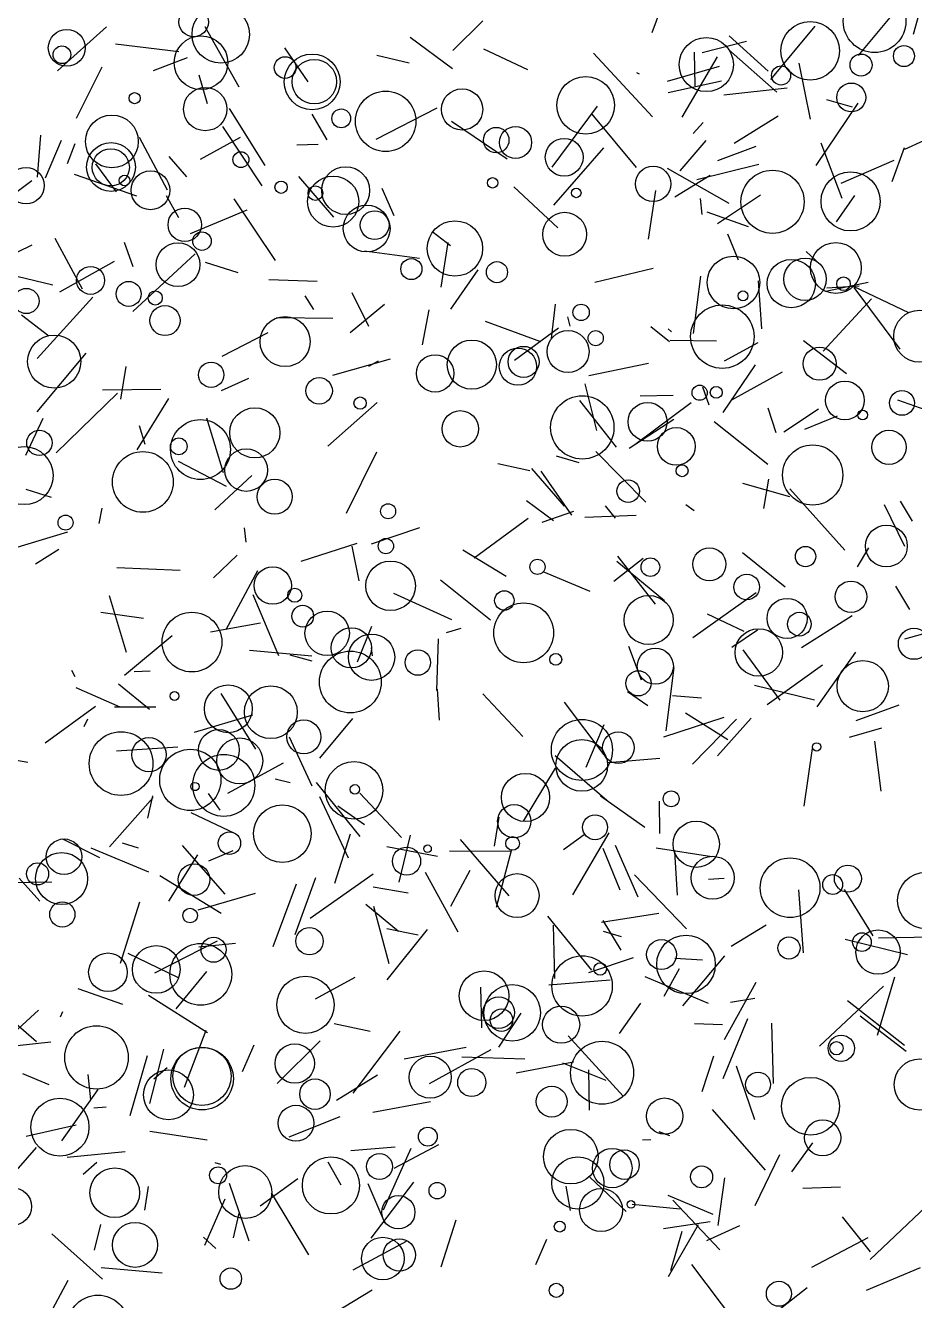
# Model space of a CAD drawing. Header units: millimetres. Extents: x -15 to 2017, y -16 to 2019.
# Drawn here: x 1034 to 1312.2, y 676.3 to 1075.5 of the extents above; entities that cross this region are included whole.
import ezdxf

# ---------------------------------------------------------------- set-up
doc = ezdxf.new("R2010")
doc.units = ezdxf.units.MM

msp = doc.modelspace()

# ---------------------------------------------------------------- linework, layer by layer
at = {"color": 59}
msp.add_line((1230.08, 1073.31), (1235.09, 1086.86), dxfattribs=at)
at = {"color": 17}
for p, q in [((1294.67, 1066.14), (1309.95, 1084.43)), ((1289.22, 1026.13), (1305.86, 1033.4)), ((1143.86, 941.93), (1134.33, 922.72)), ((1147.76, 781.77), (1143.01, 799.72)), ((1031.33, 756.18), (1041.88, 757.31))]:
    msp.add_line(p, q, dxfattribs=at)
at = {"color": 93}
for p, q in [((1315.32, 1085.19), (1311.85, 1072.69)), ((1232.52, 846.04), (1216.31, 844.63))]:
    msp.add_line(p, q, dxfattribs=at)
at = {"color": 245}
for p, q in [((1043.97, 1061.37), (1059.3, 1075.06)), ((1187.06, 970.79), (1200.82, 980.89)), ((1146.03, 704.71), (1154.71, 724.01))]:
    msp.add_line(p, q, dxfattribs=at)
at = {"color": 191}
for p, q in [((1100.83, 1056.19), (1090.17, 1075.1)), ((1273.25, 927.98), (1258.45, 932.15)), ((1311.6, 920.33), (1307.81, 926.63))]:
    msp.add_line(p, q, dxfattribs=at)
at = {"color": 237}
msp.add_line((1167.75, 1067.67), (1177.08, 1076.97), dxfattribs=at)
at = {"color": 21}
for p, q in [((1281.07, 1075.31), (1267.18, 1058.65)), ((1307.72, 974.22), (1293.39, 993.54)), ((1179.49, 889.31), (1163.89, 901.88))]:
    msp.add_line(p, q, dxfattribs=at)
at = {"color": 18}
msp.add_line((1154.35, 1071.83), (1167.62, 1062.04), dxfattribs=at)
at = {"color": 103}
msp.add_line((1259.67, 1070.55), (1245.73, 1066.92), dxfattribs=at)
at = {"color": 90}
for p, q in [((1266.45, 1061.21), (1254.21, 1072.26)), ((1245.81, 741.78), (1249.42, 752.91))]:
    msp.add_line(p, q, dxfattribs=at)
at = {"color": 1}
msp.add_line((1062.11, 1069.82), (1081.92, 1067.35), dxfattribs=at)
at = {"color": 160}
for p, q in [((1115.05, 1068.52), (1122.33, 1057.93)), ((1289.04, 711.8), (1277.26, 711.37))]:
    msp.add_line(p, q, dxfattribs=at)
at = {"color": 92}
for p, q in [((1154.01, 1063.78), (1143.88, 1066.17)), ((1060.23, 818.4), (1073.9, 833.78))]:
    msp.add_line(p, q, dxfattribs=at)
at = {"color": 220}
msp.add_line((1191.15, 1061.61), (1177.47, 1068.09), dxfattribs=at)
at = {"color": 123}
msp.add_line((1230.26, 1046.91), (1211.74, 1066.86), dxfattribs=at)
at = {"color": 146}
for p, q in [((1243.54, 1056.62), (1243.38, 1067.21)), ((1078, 1022.28), (1081.84, 1015.36)), ((1205.01, 922.19), (1195.41, 936.02)), ((1220.08, 804.8), (1214.73, 817.8))]:
    msp.add_line(p, q, dxfattribs=at)
at = {"color": 166}
for p, q in [((1254.04, 1068.01), (1269.18, 1054.61)), ((1069.58, 1040.6), (1078.3, 1024.06)), ((1212.81, 948.74), (1209.14, 963.28)), ((1219.08, 907.77), (1233.98, 895.48)), ((1136.57, 685.95), (1153.19, 694.86))]:
    msp.add_line(p, q, dxfattribs=at)
at = {"color": 77}
for p, q in [((1049.94, 1046.53), (1057.95, 1062.58)), ((1052.85, 972.93), (1037.54, 954.59)), ((1247.93, 956.64), (1246.01, 962.31)), ((1231.14, 894.32), (1219.37, 909.42)), ((1203.8, 759.2), (1221, 740.33))]:
    msp.add_line(p, q, dxfattribs=at)
at = {"color": 22}
for p, q in [((1074.03, 1061.44), (1084.69, 1065.55)), ((1257.14, 1002.1), (1253.76, 1010.17))]:
    msp.add_line(p, q, dxfattribs=at)
at = {"color": 5}
msp.add_line((1251.11, 1062.64), (1234.79, 1057.95), dxfattribs=at)
at = {"color": 109}
msp.add_line((1239.55, 1046.79), (1250.58, 1065.73), dxfattribs=at)
at = {"color": 157}
for p, q in [((1279.65, 1046.17), (1276.13, 1063.7)), ((1137.89, 876.33), (1142.34, 887.49)), ((1215.1, 847.12), (1202.67, 863.64))]:
    msp.add_line(p, q, dxfattribs=at)
at = {"color": 181}
for p, q in [((1088.2, 1060.12), (1090.83, 1051.08)), ((1222.96, 943.21), (1236.89, 952.31)), ((1207.22, 938.56), (1200.13, 940.66))]:
    msp.add_line(p, q, dxfattribs=at)
at = {"color": 54}
for p, q in [((1226.1, 1060.32), (1225.31, 1060.71)), ((1226.31, 959.53), (1236.65, 959.77)), ((1144.16, 746.84), (1131.33, 738.93))]:
    msp.add_line(p, q, dxfattribs=at)
at = {"color": 87}
for p, q in [((1251.84, 1058.05), (1235.16, 1054.49)), ((1116.83, 838.41), (1112.06, 839.52))]:
    msp.add_line(p, q, dxfattribs=at)
at = {"color": 83}
for p, q in [((1272.33, 1055.88), (1252.55, 1053.67)), ((1278.28, 1004.76), (1282.71, 1000.73)), ((1083.68, 743.07), (1090.53, 761.01)), ((1141.1, 712.9), (1146.4, 700.49))]:
    msp.add_line(p, q, dxfattribs=at)
at = {"color": 48}
for p, q in [((1212.88, 1050.31), (1198.73, 1031.14)), ((1116.53, 727.56), (1132.45, 733.92))]:
    msp.add_line(p, q, dxfattribs=at)
at = {"color": 41}
for p, q in [((1294.46, 1051.18), (1281.34, 1031.71)), ((1190.76, 926.75), (1199.18, 920.52))]:
    msp.add_line(p, q, dxfattribs=at)
at = {"color": 45}
for p, q in [((1284.69, 1052.38), (1292.7, 1050.05)), ((1057.61, 686.68), (1076.7, 685.01))]:
    msp.add_line(p, q, dxfattribs=at)
at = {"color": 148}
for p, q in [((1097.72, 1049.56), (1108.82, 1031.65)), ((1143.71, 1039.91), (1162.86, 1049.76)), ((1096.86, 931.19), (1081.88, 939.04)), ((1282.53, 756), (1302.51, 774.77))]:
    msp.add_line(p, q, dxfattribs=at)
at = {"color": 43}
msp.add_line((1123.62, 1047.76), (1128.24, 1039.69), dxfattribs=at)
at = {"color": 210}
for p, q in [((1211.21, 1047.77), (1225.07, 1031.03)), ((1309.19, 912.42), (1302.83, 925.43))]:
    msp.add_line(p, q, dxfattribs=at)
at = {"color": 14}
for p, q in [((1255.77, 1038.73), (1269.51, 1047.2)), ((1252.71, 714.75), (1250.63, 699.84)), ((1297.21, 679.52), (1314.07, 686.67))]:
    msp.add_line(p, q, dxfattribs=at)
at = {"color": 40}
for p, q in [((1108.04, 1025.29), (1095.74, 1043.94)), ((1138.75, 821.57), (1125, 838.55))]:
    msp.add_line(p, q, dxfattribs=at)
at = {"color": 184}
for p, q in [((1167.34, 1045.57), (1184.73, 1033.74)), ((1063.03, 869.45), (1072.78, 861.47))]:
    msp.add_line(p, q, dxfattribs=at)
at = {"color": 38}
for p, q in [((1246.12, 1045.12), (1242.9, 1041.7)), ((1047.12, 916.84), (1030.18, 911.75)), ((1070.9, 889.81), (1057.56, 891.71)), ((1160.42, 744.22), (1179.76, 754.91))]:
    msp.add_line(p, q, dxfattribs=at)
at = {"color": 205}
for p, q in [((1309.15, 1036.83), (1321.86, 1042.62)), ((1181.39, 799.52), (1186.14, 817.62))]:
    msp.add_line(p, q, dxfattribs=at)
at = {"color": 128}
for p, q in [((1037.69, 1028), (1038.72, 1041.14)), ((1102.45, 918.23), (1102.91, 913.79))]:
    msp.add_line(p, q, dxfattribs=at)
at = {"color": 206}
for p, q in [((1045.08, 1039.52), (1040.08, 1027.74)), ((1211.2, 779.74), (1197.45, 796.7))]:
    msp.add_line(p, q, dxfattribs=at)
at = {"color": 27}
for p, q in [((1047.11, 1032.29), (1049.54, 1038.56)), ((1252.59, 858.85), (1233.7, 852.66))]:
    msp.add_line(p, q, dxfattribs=at)
at = {"color": 115}
msp.add_line((1088.75, 1033.7), (1101.24, 1040.51), dxfattribs=at)
at = {"color": 223}
for p, q in [((1125.57, 1038.3), (1118.86, 1038.01)), ((1280.35, 725.64), (1273.7, 716.57))]:
    msp.add_line(p, q, dxfattribs=at)
at = {"color": 211}
for p, q in [((1246.87, 1039.52), (1238.78, 1029.99)), ((1170.89, 911.39), (1184.46, 903.08)), ((1095.11, 866.4), (1105.95, 848.99))]:
    msp.add_line(p, q, dxfattribs=at)
at = {"color": 204}
msp.add_line((1289.58, 1021.37), (1283, 1038.67), dxfattribs=at)
at = {"color": 114}
for p, q in [((1084.41, 1028.19), (1078.9, 1034.52)), ((1242.8, 883.86), (1262.71, 897.95)), ((1079.86, 884.4), (1064.98, 872)), ((1170.05, 820.64), (1185.2, 803.02))]:
    msp.add_line(p, q, dxfattribs=at)
at = {"color": 64}
msp.add_line((1214.9, 1037.24), (1199.26, 1019.23), dxfattribs=at)
at = {"color": 178}
for p, q in [((1250.65, 1033.22), (1262.64, 1037.75)), ((1138.4, 901.65), (1136.23, 912.52)), ((1087.98, 798.68), (1105.92, 803.81))]:
    msp.add_line(p, q, dxfattribs=at)
at = {"color": 248}
for p, q in [((1305.24, 1026.68), (1309.1, 1037.36)), ((1268.89, 947.98), (1266.41, 955.72)), ((1096.39, 708.01), (1090.02, 693.52))]:
    msp.add_line(p, q, dxfattribs=at)
at = {"color": 95}
for p, q in [((1062.45, 1023.45), (1055.98, 1032.18)), ((1130.19, 983.78), (1112.48, 984.01)), ((1273.24, 930.48), (1290.38, 911.27)), ((1122.65, 690.6), (1110.95, 709.99))]:
    msp.add_line(p, q, dxfattribs=at)
at = {"color": 138}
for p, q in [((1254.22, 1019.79), (1234.86, 1030.73)), ((1037.3, 724.2), (1025.24, 710.48))]:
    msp.add_line(p, q, dxfattribs=at)
at = {"color": 74}
msp.add_line((1263.5, 1032.02), (1244.14, 1027.22), dxfattribs=at)
at = {"color": 241}
msp.add_line((1018.68, 1014.11), (1035.92, 1027.03), dxfattribs=at)
at = {"color": 173}
for p, q in [((1068.77, 1022.1), (1049.28, 1028.85)), ((1215.7, 745.15), (1202.15, 750.59)), ((1265.88, 670.38), (1278.62, 680.42))]:
    msp.add_line(p, q, dxfattribs=at)
at = {"color": 105}
msp.add_line((1130.47, 1015.49), (1119.54, 1028.26), dxfattribs=at)
at = {"color": 117}
for p, q in [((1237.22, 1021.86), (1248.24, 1028.65)), ((1164.11, 993.63), (1166.26, 1007.59)), ((1306.24, 900.03), (1310.68, 892.71)), ((1258.87, 885.83), (1247.45, 891.26))]:
    msp.add_line(p, q, dxfattribs=at)
at = {"color": 28}
for p, q in [((1149.36, 1015.9), (1145.58, 1024.47)), ((1168.69, 701.51), (1163.98, 686.77)), ((1193.74, 687.63), (1197.14, 695.5))]:
    msp.add_line(p, q, dxfattribs=at)
at = {"color": 251}
msp.add_line((1186.85, 1025), (1200.6, 1012.22), dxfattribs=at)
at = {"color": 212}
for p, q in [((1228.94, 1008.63), (1231.26, 1023.83)), ((1034.72, 844.79), (1018.13, 847.64))]:
    msp.add_line(p, q, dxfattribs=at)
at = {"color": 25}
for p, q in [((1263.99, 1022.42), (1250.56, 1013.42)), ((1067.94, 873.3), (1072.97, 873.46))]:
    msp.add_line(p, q, dxfattribs=at)
at = {"color": 199}
for p, q in [((1287.77, 1014.02), (1293.54, 1022.27)), ((1042.11, 927.76), (1034.12, 930.22)), ((1122.52, 667.53), (1142.51, 679.67))]:
    msp.add_line(p, q, dxfattribs=at)
at = {"color": 85}
for p, q in [((1112.18, 1001.94), (1099.32, 1021.23)), ((1235.5, 976.53), (1229.73, 981.15)), ((1210.49, 735.87), (1210.27, 748.54)), ((1128.59, 719.74), (1132.65, 712.56)), ((1317.88, 707.58), (1298.36, 689.15))]:
    msp.add_line(p, q, dxfattribs=at)
at = {"color": 91}
for p, q in [((1245.17, 1021.31), (1245.71, 1016.38)), ((1234.49, 854.68), (1237.03, 874.5)), ((1123.05, 795.99), (1142.76, 809.96)), ((1136.55, 741.24), (1151.23, 760.68)), ((1223.83, 706.44), (1238.9, 704.98))]:
    msp.add_line(p, q, dxfattribs=at)
at = {"color": 99}
for p, q in [((1085.64, 1010.37), (1103.39, 1017.82)), ((1167.1, 799.79), (1173.14, 811.07)), ((1210.58, 714.98), (1221.96, 704.2))]:
    msp.add_line(p, q, dxfattribs=at)
at = {"color": 20}
msp.add_line((1247.18, 1017.14), (1260.16, 1012.56), dxfattribs=at)
at = {"color": 152}
for p, q in [((1161.54, 1010.86), (1167.03, 1006.63)), ((1107.39, 705.91), (1119.17, 714.56))]:
    msp.add_line(p, q, dxfattribs=at)
at = {"color": 65}
msp.add_line((1035.98, 1006.76), (1026.72, 1002.27), dxfattribs=at)
at = {"color": 86}
for p, q in [((1051.77, 992.98), (1043.26, 1008.8)), ((1231.37, 818.08), (1248.83, 815.3))]:
    msp.add_line(p, q, dxfattribs=at)
at = {"color": 140}
for p, q in [((1064.83, 1007.7), (1067.54, 1000.03)), ((1072.21, 827.29), (1073.82, 834.32)), ((1237.09, 816.92), (1237.92, 803.2))]:
    msp.add_line(p, q, dxfattribs=at)
at = {"color": 159}
msp.add_line((1067.6, 985.98), (1087.06, 1004), dxfattribs=at)
at = {"color": 135}
for p, q in [((1140.03, 1004.95), (1157.33, 1002.64)), ((1032.7, 984.94), (1041.3, 978.32))]:
    msp.add_line(p, q, dxfattribs=at)
at = {"color": 107}
for p, q in [((1042.52, 994.27), (1025.52, 998.26)), ((1236.21, 979.65), (1235.1, 980.56)), ((1130.2, 966.07), (1148.17, 971.2))]:
    msp.add_line(p, q, dxfattribs=at)
at = {"color": 84}
msp.add_line((1061.76, 1001.59), (1044.56, 992.08), dxfattribs=at)
at = {"color": 201}
msp.add_line((1090.2, 1001.42), (1100.39, 998.23), dxfattribs=at)
at = {"color": 243}
for p, q in [((1167.14, 986.7), (1175.69, 999.04)), ((1298.81, 989.95), (1283.59, 973.51)), ((1114.56, 844.51), (1097.17, 835.02))]:
    msp.add_line(p, q, dxfattribs=at)
at = {"color": 23}
msp.add_line((1230.39, 999.46), (1212.19, 995.1), dxfattribs=at)
at = {"color": 174}
for p, q in [((1125.3, 995.42), (1110.12, 995.93)), ((1065.58, 879.23), (1060.27, 896.9))]:
    msp.add_line(p, q, dxfattribs=at)
at = {"color": 69}
for p, q in [((1245.27, 996.99), (1242.95, 979.05)), ((1277.45, 976.91), (1290.96, 966.53))]:
    msp.add_line(p, q, dxfattribs=at)
at = {"color": 193}
for p, q in [((1264.48, 980.6), (1263.42, 995.6)), ((1225.75, 802.56), (1218.66, 818.8)), ((1290.24, 805.01), (1299.21, 790.5)), ((1074.09, 745.69), (1078.27, 749.3))]:
    msp.add_line(p, q, dxfattribs=at)
at = {"color": 122}
msp.add_line((1284.46, 992.35), (1297.76, 995.17), dxfattribs=at)
at = {"color": 164}
for p, q in [((1055.08, 990.49), (1037.6, 971.29)), ((1128.61, 943.8), (1144.05, 957.5)), ((1288.04, 953.18), (1277.8, 949.07)), ((1275.94, 804.86), (1277.35, 785.16))]:
    msp.add_line(p, q, dxfattribs=at)
at = {"color": 147}
msp.add_line((1121.37, 990.89), (1124.12, 986.57), dxfattribs=at)
at = {"color": 131}
msp.add_line((1136.06, 991.95), (1141.3, 981.43), dxfattribs=at)
at = {"color": 70}
for p, q in [((1294.95, 993.91), (1284.78, 993.29)), ((1043.56, 941.75), (1062.75, 960.43)), ((1309.58, 754.24), (1295.19, 765.37)), ((1190.23, 751.92), (1170.54, 752.48)), ((1262.33, 706.08), (1270.11, 722.08))]:
    msp.add_line(p, q, dxfattribs=at)
at = {"color": 29}
for p, q in [((1310.46, 985.61), (1293.3, 993.65)), ((1280.24, 849.2), (1277.62, 831.08)), ((1078.79, 801.39), (1087.85, 815.91))]:
    msp.add_line(p, q, dxfattribs=at)
at = {"color": 249}
for p, q in [((1135.55, 979.41), (1146.33, 988.27)), ((1100.19, 909.65), (1092.77, 902.58))]:
    msp.add_line(p, q, dxfattribs=at)
at = {"color": 125}
msp.add_line((1158.23, 975.59), (1160.36, 986.45), dxfattribs=at)
at = {"color": 236}
msp.add_line((1198.63, 977.5), (1199.87, 988.23), dxfattribs=at)
at = {"color": 47}
for p, q in [((1177.79, 982.95), (1195.14, 976.54)), ((1189.61, 852.89), (1177.1, 866.24))]:
    msp.add_line(p, q, dxfattribs=at)
at = {"color": 202}
for p, q in [((1203.61, 984.34), (1204.31, 981.42)), ((1039.33, 952.48), (1033.98, 940.87)), ((1046.97, 721.21), (1065.11, 722.97))]:
    msp.add_line(p, q, dxfattribs=at)
at = {"color": 116}
for p, q in [((1109.83, 979.28), (1095.44, 971.87)), ((1210.33, 779.02), (1224.31, 783.76)), ((1126.2, 757.65), (1112.69, 744.23)), ((1152.46, 751.95), (1171.85, 755.59))]:
    msp.add_line(p, q, dxfattribs=at)
at = {"color": 129}
for p, q in [((1235.74, 977), (1250.21, 976.75)), ((1213.9, 834.28), (1227.8, 824.55))]:
    msp.add_line(p, q, dxfattribs=at)
at = {"color": 37}
for p, q in [((1252.76, 970.54), (1263.28, 976.31)), ((1233.82, 771.65), (1238.62, 780.32)), ((1022.54, 770.37), (1037.4, 757.43)), ((1219.84, 759.96), (1226.54, 769.46)), ((1058.01, 683), (1042.17, 697.15))]:
    msp.add_line(p, q, dxfattribs=at)
at = {"color": 72}
msp.add_line((1141.47, 968.81), (1144.44, 970.48), dxfattribs=at)
at = {"color": 230}
for p, q in [((1065.32, 968.8), (1063.64, 958.51)), ((1150.76, 791.85), (1140.47, 800.32)), ((1081.8, 777.32), (1066.05, 784.94)), ((1077.18, 754.99), (1072.73, 738.05))]:
    msp.add_line(p, q, dxfattribs=at)
at = {"color": 11}
for p, q in [((1210.24, 965.94), (1228.99, 969.8)), ((1091.37, 813.99), (1098.95, 817.21))]:
    msp.add_line(p, q, dxfattribs=at)
at = {"color": 96}
msp.add_line((1262.34, 969.28), (1252.18, 954.39), dxfattribs=at)
at = {"color": 32}
for p, q in [((1255.02, 958.27), (1270.9, 967.05)), ((1049.8, 731.2), (1034.19, 727.62))]:
    msp.add_line(p, q, dxfattribs=at)
at = {"color": 39}
for p, q in [((1103.75, 965.01), (1095.19, 961.17)), ((1262.58, 775.89), (1252.64, 757.97)), ((1297.59, 695.93), (1280, 686.65))]:
    msp.add_line(p, q, dxfattribs=at)
at = {"color": 171}
msp.add_line((1058.04, 961.49), (1076.32, 961.64), dxfattribs=at)
at = {"color": 149}
for p, q in [((1078.68, 958.76), (1068.84, 942.66)), ((1225.15, 922.08), (1208.99, 921.43)), ((1062.51, 905.86), (1082.4, 904.94)), ((1210.74, 898.34), (1196.01, 904.44)), ((1169.39, 791.62), (1159.12, 810.37)), ((1247.24, 695.1), (1257.53, 699.83))]:
    msp.add_line(p, q, dxfattribs=at)
at = {"color": 145}
for p, q in [((1207.41, 958.12), (1218.85, 943.45)), ((1192.29, 936.77), (1202.56, 924.98))]:
    msp.add_line(p, q, dxfattribs=at)
at = {"color": 134}
msp.add_line((1306.92, 958.35), (1322.91, 952.6), dxfattribs=at)
at = {"color": 172}
for p, q in [((1225.06, 944.61), (1242.37, 957.46)), ((1265.03, 924.28), (1266.63, 933.43)), ((1147.02, 818.49), (1162.93, 815.39))]:
    msp.add_line(p, q, dxfattribs=at)
at = {"color": 156}
for p, q in [((1282.17, 955.38), (1271.33, 948.16)), ((1189.87, 826.44), (1199.86, 842.97)), ((1159.67, 792.51), (1147.07, 776.77))]:
    msp.add_line(p, q, dxfattribs=at)
at = {"color": 216}
msp.add_line((1069.53, 950.31), (1071.32, 944.41), dxfattribs=at)
at = {"color": 215}
for p, q in [((1090.56, 952.66), (1095.82, 935.57)), ((1182.11, 827.65), (1180.61, 818.61)), ((1074.47, 778.93), (1094.02, 788.93))]:
    msp.add_line(p, q, dxfattribs=at)
at = {"color": 33}
for p, q in [((1266.36, 938.06), (1249.54, 951.43)), ((1062.49, 848.44), (1081.65, 849.69)), ((1066.75, 734.27), (1072.14, 753))]:
    msp.add_line(p, q, dxfattribs=at)
at = {"color": 177}
for p, q in [((1228.17, 926.23), (1212.45, 942.12)), ((1081.12, 767.69), (1090.71, 779.31)), ((1239.4, 697.88), (1235.82, 685.62)), ((1256.34, 669.35), (1242.58, 687.58))]:
    msp.add_line(p, q, dxfattribs=at)
at = {"color": 242}
for p, q in [((1191.78, 936.1), (1181.83, 938.23)), ((1142.23, 913.19), (1157.35, 918.39)), ((1120.23, 907.85), (1137.75, 913.49)), ((1323.52, 887.38), (1309.14, 883.37))]:
    msp.add_line(p, q, dxfattribs=at)
at = {"color": 154}
for p, q in [((1104.75, 934.63), (1093.25, 923.91)), ((1042.21, 807.33), (1028.39, 807.05))]:
    msp.add_line(p, q, dxfattribs=at)
at = {"color": 185}
for p, q in [((1057.85, 924.41), (1056.96, 919.6)), ((1222.75, 881.2), (1226.71, 870.7)), ((1237.24, 783.5), (1245.88, 783)), ((1239.76, 768.53), (1252.85, 784.19))]:
    msp.add_line(p, q, dxfattribs=at)
at = {"color": 207}
for p, q in [((1195.7, 920.02), (1205.62, 923.42)), ((1141.79, 760.53), (1130.61, 762.92))]:
    msp.add_line(p, q, dxfattribs=at)
at = {"color": 139}
for p, q in [((1218.63, 921.29), (1215.46, 925.1)), ((1297.82, 911.99), (1294.24, 906.08))]:
    msp.add_line(p, q, dxfattribs=at)
at = {"color": 10}
for p, q in [((1240.61, 925.51), (1243.27, 923.67)), ((1147.11, 792.79), (1156.87, 790.86))]:
    msp.add_line(p, q, dxfattribs=at)
at = {"color": 56}
msp.add_line((1191.29, 921.16), (1174.39, 908.75), dxfattribs=at)
at = {"color": 4}
for p, q in [((1044.39, 911.42), (1037.05, 906.9)), ((1056.64, 742.36), (1045.19, 726.35))]:
    msp.add_line(p, q, dxfattribs=at)
at = {"color": 19}
msp.add_line((1271.78, 899.7), (1258.4, 910.38), dxfattribs=at)
at = {"color": 246}
msp.add_line((1227.33, 908.69), (1218.12, 901.49), dxfattribs=at)
at = {"color": 57}
for p, q in [((1096.75, 886.37), (1106.65, 904.85)), ((1150.89, 807.3), (1154.45, 822.04))]:
    msp.add_line(p, q, dxfattribs=at)
at = {"color": 60}
for p, q in [((1113.3, 878.17), (1105.22, 897.25)), ((1100.78, 703.62), (1098.93, 695.89))]:
    msp.add_line(p, q, dxfattribs=at)
at = {"color": 197}
msp.add_line((1167.4, 889.41), (1149.22, 897.7), dxfattribs=at)
at = {"color": 158}
for p, q in [((1276.83, 880.74), (1292.7, 890.81)), ((1126.11, 846.14), (1136.37, 858.58)), ((1057.22, 814.91), (1045.69, 820.72)), ((1216.97, 776.61), (1197.74, 775.01))]:
    msp.add_line(p, q, dxfattribs=at)
at = {"color": 97}
for p, q in [((1091.9, 885.68), (1107.51, 888.45)), ((1209.49, 843.27), (1215.08, 856.67)), ((1099.66, 788.09), (1088.16, 786.99))]:
    msp.add_line(p, q, dxfattribs=at)
at = {"color": 12}
msp.add_line((1165.72, 885.46), (1170.33, 886.87), dxfattribs=at)
at = {"color": 188}
msp.add_line((1163.12, 883.53), (1162.58, 867.28), dxfattribs=at)
at = {"color": 228}
msp.add_line((1263.08, 886.22), (1255.1, 880.8), dxfattribs=at)
at = {"color": 101}
msp.add_line((1104.1, 879.92), (1123.57, 878.15), dxfattribs=at)
at = {"color": 170}
for p, q in [((1123.67, 876.52), (1116.79, 878.39)), ((1236.48, 865.7), (1245.54, 864.97))]:
    msp.add_line(p, q, dxfattribs=at)
at = {"color": 3}
for p, q in [((1142.18, 880.71), (1142.45, 878.21)), ((1142.73, 805.89), (1153.73, 804.01))]:
    msp.add_line(p, q, dxfattribs=at)
at = {"color": 217}
for p, q in [((1258.54, 880.09), (1270.03, 864.24)), ((1229.66, 726.67), (1227.1, 726.55))]:
    msp.add_line(p, q, dxfattribs=at)
at = {"color": 196}
for p, q in [((1281.75, 862.22), (1293.83, 879.27)), ((1083.01, 818.81), (1096.32, 803.52))]:
    msp.add_line(p, q, dxfattribs=at)
at = {"color": 161}
for p, q in [((1266.13, 862.91), (1283.43, 875.32)), ((1252.14, 762.67), (1243.41, 762.92))]:
    msp.add_line(p, q, dxfattribs=at)
at = {"color": 34}
msp.add_line((1048.34, 873.66), (1049.38, 871.68), dxfattribs=at)
at = {"color": 79}
msp.add_line((1063.58, 862.14), (1049.82, 868.14), dxfattribs=at)
at = {"color": 113}
for p, q in [((1163.51, 858.03), (1162.93, 867.74)), ((1052.36, 856.06), (1053.51, 858.44)), ((1072.49, 771.87), (1090.91, 760.28))]:
    msp.add_line(p, q, dxfattribs=at)
at = {"color": 162}
msp.add_line((1222.4, 867), (1228.77, 862.59), dxfattribs=at)
at = {"color": 51}
msp.add_line((1280.96, 864.27), (1262.13, 868.83), dxfattribs=at)
at = {"color": 49}
msp.add_line((1055.82, 862.35), (1040.16, 850.79), dxfattribs=at)
at = {"color": 151}
for p, q in [((1293.96, 857.87), (1307.46, 862.82)), ((1097.75, 713.08), (1103.89, 694.98)), ((1047.19, 682.57), (1040.86, 670.73))]:
    msp.add_line(p, q, dxfattribs=at)
at = {"color": 235}
for p, q in [((1074.71, 862.08), (1061.85, 862.05)), ((1064.39, 768.95), (1050.39, 773.89))]:
    msp.add_line(p, q, dxfattribs=at)
at = {"color": 239}
for p, q in [((1105.05, 859.57), (1086.72, 854.16)), ((1071.31, 704.63), (1072.41, 712.03))]:
    msp.add_line(p, q, dxfattribs=at)
at = {"color": 222}
msp.add_line((1253.8, 851.82), (1240.53, 860.21), dxfattribs=at)
at = {"color": 200}
msp.add_line((1256.55, 858.34), (1242.73, 844.21), dxfattribs=at)
at = {"color": 133}
msp.add_line((1261.13, 858.67), (1250.56, 846.89), dxfattribs=at)
at = {"color": 58}
msp.add_line((1291.84, 852.69), (1301.97, 855.59), dxfattribs=at)
at = {"color": 53}
for p, q in [((1123.7, 837.36), (1116.62, 852.7)), ((1089.63, 696.17), (1093.55, 692.61))]:
    msp.add_line(p, q, dxfattribs=at)
at = {"color": 35}
msp.add_line((1301.75, 835.78), (1299.83, 851.48), dxfattribs=at)
at = {"color": 186}
for p, q in [((1199.8, 846.95), (1215.96, 832.97)), ((1267.46, 763.17), (1268.03, 744.3))]:
    msp.add_line(p, q, dxfattribs=at)
at = {"color": 67}
for p, q in [((1091.11, 835.11), (1094.8, 829.83)), ((1216.59, 822.76), (1205.2, 803.34)), ((1032.98, 747.35), (1041.23, 743.92)), ((1135.75, 723.32), (1149.7, 724.47))]:
    msp.add_line(p, q, dxfattribs=at)
at = {"color": 141}
for p, q in [((1138.59, 835.18), (1151.63, 821.24)), ((1069.69, 801.01), (1063.54, 781.84))]:
    msp.add_line(p, q, dxfattribs=at)
at = {"color": 44}
msp.add_line((1126.02, 834.08), (1134.97, 814.88), dxfattribs=at)
at = {"color": 155}
msp.add_line((1131.76, 831.19), (1140.08, 825.35), dxfattribs=at)
at = {"color": 238}
msp.add_line((1232.52, 822.56), (1232.38, 832.63), dxfattribs=at)
at = {"color": 142}
msp.add_line((1085.67, 829.09), (1099.57, 822.49), dxfattribs=at)
at = {"color": 7}
msp.add_line((1064.26, 819.6), (1069.22, 818), dxfattribs=at)
at = {"color": 163}
msp.add_line((1135.6, 822.35), (1130.67, 806.89), dxfattribs=at)
at = {"color": 15}
msp.add_line((1202.39, 817.49), (1208.83, 822.27), dxfattribs=at)
at = {"color": 169}
msp.add_line((1054.44, 818.02), (1072.5, 810.57), dxfattribs=at)
at = {"color": 137}
msp.add_line((1166.65, 817.06), (1186.06, 817.04), dxfattribs=at)
at = {"color": 102}
msp.add_line((1032.02, 808.58), (1038.39, 801.37), dxfattribs=at)
at = {"color": 82}
msp.add_line((1095.2, 797.44), (1076.03, 809.24), dxfattribs=at)
at = {"color": 106}
for p, q in [((1111.44, 787.18), (1118.74, 806.82)), ((1176.39, 774.41), (1176.64, 761.65)), ((1205.46, 750.95), (1187.51, 747.46))]:
    msp.add_line(p, q, dxfattribs=at)
at = {"color": 63}
msp.add_line((1124.78, 808.68), (1118.29, 790.76), dxfattribs=at)
at = {"color": 88}
msp.add_line((1224.62, 809.55), (1240.9, 792.71), dxfattribs=at)
at = {"color": 126}
for p, q in [((1252.68, 808.48), (1247.76, 808.09)), ((1149.36, 717.79), (1163.29, 725.14))]:
    msp.add_line(p, q, dxfattribs=at)
at = {"color": 73}
for p, q in [((1232.18, 797.51), (1214.27, 794.65)), ((1182.09, 755.6), (1189.15, 766.25)), ((1262.23, 732.9), (1256.55, 749.65))]:
    msp.add_line(p, q, dxfattribs=at)
at = {"color": 192}
for p, q in [((1214.68, 795.33), (1220.33, 786.01)), ((1057.44, 700.15), (1055.46, 692.13))]:
    msp.add_line(p, q, dxfattribs=at)
at = {"color": 94}
msp.add_line((1199.16, 793.82), (1199.54, 777.1), dxfattribs=at)
at = {"color": 80}
msp.add_line((1220.53, 790.23), (1214.88, 791.83), dxfattribs=at)
at = {"color": 26}
msp.add_line((1265.81, 793.86), (1254.87, 787.12), dxfattribs=at)
at = {"color": 16}
msp.add_line((1310.01, 784.51), (1290.57, 789.37), dxfattribs=at)
at = {"color": 111}
msp.add_line((1317.76, 790.05), (1300.94, 789.75), dxfattribs=at)
at = {"color": 108}
msp.add_line((1124.75, 770.82), (1137.1, 777.53), dxfattribs=at)
at = {"color": 52}
for p, q in [((1227.78, 777.78), (1247.69, 769.37)), ((1235.23, 683.85), (1244.61, 700.12))]:
    msp.add_line(p, q, dxfattribs=at)
at = {"color": 203}
msp.add_line((1306, 777.52), (1300.56, 759.27), dxfattribs=at)
at = {"color": 76}
for p, q in [((1254.61, 769.76), (1262.24, 771)), ((1298.46, 691.59), (1289.74, 702.51))]:
    msp.add_line(p, q, dxfattribs=at)
at = {"color": 227}
msp.add_line((1037.98, 767.2), (1019.23, 749.94), dxfattribs=at)
at = {"color": 6}
msp.add_line((1044.9, 765.09), (1045.6, 766.77), dxfattribs=at)
at = {"color": 167}
msp.add_line((1309.14, 756.12), (1291.27, 770.11), dxfattribs=at)
at = {"color": 132}
msp.add_line((1259.93, 764.46), (1252.28, 745.7), dxfattribs=at)
at = {"color": 176}
msp.add_line((1105.39, 756.3), (1101.74, 747.88), dxfattribs=at)
at = {"color": 42}
msp.add_line((1053.46, 747.08), (1054.32, 739.2), dxfattribs=at)
at = {"color": 124}
msp.add_line((1142.71, 735.29), (1160.77, 738.6), dxfattribs=at)
at = {"color": 127}
msp.add_line((1059.22, 736.82), (1055.37, 736.58), dxfattribs=at)
at = {"color": 110}
msp.add_line((1248.94, 736.09), (1265.45, 717.08), dxfattribs=at)
at = {"color": 81}
msp.add_line((1072.89, 729.37), (1090.83, 726.67), dxfattribs=at)
at = {"color": 66}
msp.add_line((1232.21, 729.2), (1235.57, 728.03), dxfattribs=at)
at = {"color": 9}
msp.add_line((1052.02, 715.83), (1056.26, 719.65), dxfattribs=at)
at = {"color": 55}
for p, q in [((1095.1, 718.91), (1093.32, 719.39)), ((1233.62, 698.85), (1248.25, 701.04))]:
    msp.add_line(p, q, dxfattribs=at)
at = {"color": 71}
msp.add_line((1142.2, 695.85), (1155.51, 713.35), dxfattribs=at)
at = {"color": 8}
msp.add_line((1204.58, 704.5), (1203.19, 712.08), dxfattribs=at)
at = {"color": 136}
msp.add_line((1249.17, 703.21), (1235.15, 709.18), dxfattribs=at)
at = {"color": 189}
msp.add_line((1251.33, 692.18), (1236.62, 707.71), dxfattribs=at)
at = {"color": 73}
for centre, radius in [((1299.73, 1076.88), 9.81), ((1263.48, 879.22), 7.43)]:
    msp.add_circle(centre, radius, dxfattribs=at)
at = {"color": 57}
for centre, radius in [((1086.6, 1076.61), 4.62), ((1124.36, 1057.93), 6.94), ((1237.66, 943.73), 5.91), ((1063.87, 844.42), 9.97)]:
    msp.add_circle(centre, radius, dxfattribs=at)
at = {"color": 61}
for centre, radius in [((1095.09, 1072.73), 9), ((1135.64, 869.97), 9.68)]:
    msp.add_circle(centre, radius, dxfattribs=at)
at = {"color": 44}
msp.add_circle((1046.87, 1068.52), 5.77, dxfattribs=at)
at = {"color": 124}
msp.add_circle((1279.57, 1067.57), 9.18, dxfattribs=at)
at = {"color": 64}
for centre, radius in [((1088.89, 1063.87), 8.41), ((1033.53, 934.59), 9.08), ((1148.24, 900.09), 7.76)]:
    msp.add_circle(centre, radius, dxfattribs=at)
at = {"color": 111}
for centre, radius in [((1247.05, 1063.29), 8.48), ((1068.12, 1052.77), 1.75)]:
    msp.add_circle(centre, radius, dxfattribs=at)
at = {"color": 194}
for centre, radius in [((1045.36, 1066.37), 2.76), ((1162.84, 710.72), 2.58)]:
    msp.add_circle(centre, radius, dxfattribs=at)
at = {"color": 17}
msp.add_circle((1123.68, 1057.86), 8.73, dxfattribs=at)
at = {"color": 176}
for centre, radius in [((1295.51, 1063.15), 3.44), ((1182.92, 764.09), 3.52)]:
    msp.add_circle(centre, radius, dxfattribs=at)
at = {"color": 113}
for centre, radius in [((1308.93, 1065.96), 3.29), ((1064.94, 1026.98), 1.67)]:
    msp.add_circle(centre, radius, dxfattribs=at)
at = {"color": 186}
for centre, radius in [((1115.22, 1062.35), 3.38), ((1282.52, 969.61), 5.18), ((1089.18, 746.53), 9.12)]:
    msp.add_circle(centre, radius, dxfattribs=at)
at = {"color": 72}
for centre, radius in [((1270.46, 1059.87), 3), ((1042.95, 970.28), 8.32)]:
    msp.add_circle(centre, radius, dxfattribs=at)
at = {"color": 3}
for centre, radius in [((1209.3, 1050.54), 9.01), ((1187.36, 1038.89), 5.01), ((1290.01, 994.66), 2.12)]:
    msp.add_circle(centre, radius, dxfattribs=at)
at = {"color": 102}
msp.add_circle((1090.22, 1049.36), 6.78, dxfattribs=at)
at = {"color": 209}
msp.add_circle((1146.69, 1045.53), 9.46, dxfattribs=at)
at = {"color": 238}
for centre, radius in [((1170.62, 1049.24), 6.46), ((1214.43, 747.63), 9.86), ((1159.88, 727.62), 2.95)]:
    msp.add_circle(centre, radius, dxfattribs=at)
at = {"color": 80}
msp.add_circle((1292.45, 1052.99), 4.53, dxfattribs=at)
at = {"color": 89}
for centre, radius in [((1061.01, 1039.23), 8.26), ((1182.08, 766.47), 4.95)]:
    msp.add_circle(centre, radius, dxfattribs=at)
at = {"color": 43}
for centre, radius in [((1132.79, 1046.44), 2.94), ((1140.75, 1011.95), 7.33), ((1125.87, 961.14), 4.14)]:
    msp.add_circle(centre, radius, dxfattribs=at)
at = {"color": 105}
for centre, radius in [((1181.29, 1039.63), 4), ((1103.03, 936.33), 6.66), ((1137.05, 836.35), 1.49)]:
    msp.add_circle(centre, radius, dxfattribs=at)
at = {"color": 201}
msp.add_circle((1060.74, 1031.2), 7.64, dxfattribs=at)
at = {"color": 178}
for centre, radius in [((1202.58, 1034.26), 5.91), ((1229.02, 889.38), 7.68), ((1045.26, 808.42), 8.14)]:
    msp.add_circle(centre, radius, dxfattribs=at)
at = {"color": 247}
for centre, radius in [((1060.65, 1031.11), 5.81), ((1292.23, 1020.45), 9.25)]:
    msp.add_circle(centre, radius, dxfattribs=at)
at = {"color": 60}
for centre, radius in [((1101.38, 1033.53), 2.48), ((1183.84, 895.48), 3.05)]:
    msp.add_circle(centre, radius, dxfattribs=at)
at = {"color": 139}
for centre, radius in [((1034.12, 1025.39), 5.69), ((1245.57, 715.03), 3.45)]:
    msp.add_circle(centre, radius, dxfattribs=at)
at = {"color": 52}
for centre, radius in [((1073.07, 1023.92), 6.07), ((1304.24, 943.46), 5.35)]:
    msp.add_circle(centre, radius, dxfattribs=at)
at = {"color": 152}
msp.add_circle((1134.18, 1023.83), 7.49, dxfattribs=at)
at = {"color": 255}
for centre, radius in [((1230.42, 1025.91), 5.54), ((1186.42, 819.42), 2.15)]:
    msp.add_circle(centre, radius, dxfattribs=at)
at = {"color": 147}
msp.add_circle((1267.79, 1020.33), 9.89, dxfattribs=at)
at = {"color": 23}
msp.add_circle((1113.97, 1024.88), 1.93, dxfattribs=at)
at = {"color": 4}
for centre, radius in [((1130.26, 1020.39), 8), ((1094.48, 848.69), 6.4), ((1088.83, 778.46), 9.67), ((1121.59, 768.88), 8.98)]:
    msp.add_circle(centre, radius, dxfattribs=at)
at = {"color": 56}
msp.add_circle((1180.18, 1026.27), 1.63, dxfattribs=at)
at = {"color": 100}
msp.add_circle((1124.7, 1023.03), 2.29, dxfattribs=at)
at = {"color": 171}
for centre, radius in [((1206.34, 1023.11), 1.5), ((1056.17, 752.42), 9.92)]:
    msp.add_circle(centre, radius, dxfattribs=at)
at = {"color": 5}
msp.add_circle((1083.8, 1013.12), 5.24, dxfattribs=at)
at = {"color": 133}
msp.add_circle((1143.25, 1013), 4.51, dxfattribs=at)
at = {"color": 41}
msp.add_circle((1168.36, 1005.7), 8.67, dxfattribs=at)
at = {"color": 54}
for centre, radius in [((1202.72, 1010.16), 6.87), ((1173.67, 969.34), 7.71)]:
    msp.add_circle(centre, radius, dxfattribs=at)
at = {"color": 18}
msp.add_circle((1089.19, 1008.01), 2.89, dxfattribs=at)
at = {"color": 40}
msp.add_circle((1081.71, 1000.66), 6.85, dxfattribs=at)
at = {"color": 88}
msp.add_circle((1287.61, 999.62), 7.96, dxfattribs=at)
at = {"color": 27}
for centre, radius in [((1154.73, 999.26), 3.3), ((1037.73, 809.9), 3.47)]:
    msp.add_circle(centre, radius, dxfattribs=at)
at = {"color": 37}
msp.add_circle((1255.58, 995.05), 8.24, dxfattribs=at)
at = {"color": 211}
msp.add_circle((1273.67, 994.7), 7.56, dxfattribs=at)
at = {"color": 75}
for centre, radius in [((1277.98, 996.08), 6.64), ((1249.04, 808.67), 6.74), ((1206.84, 713.12), 8.16)]:
    msp.add_circle(centre, radius, dxfattribs=at)
at = {"color": 229}
msp.add_circle((1054.31, 995.71), 4.37, dxfattribs=at)
at = {"color": 117}
msp.add_circle((1181.53, 998.28), 3.3, dxfattribs=at)
at = {"color": 192}
msp.add_circle((1066.25, 991.49), 3.91, dxfattribs=at)
at = {"color": 180}
msp.add_circle((1034.23, 989.26), 3.96, dxfattribs=at)
at = {"color": 143}
for centre, radius in [((1074.57, 990.22), 2.21), ((1239.47, 936.11), 1.87)]:
    msp.add_circle(centre, radius, dxfattribs=at)
at = {"color": 204}
for centre, radius in [((1258.54, 990.86), 1.56), ((1122.84, 788.84), 4.28)]:
    msp.add_circle(centre, radius, dxfattribs=at)
at = {"color": 236}
for centre, radius in [((1077.62, 983.14), 4.71), ((1128.39, 885.22), 6.95), ((1231.1, 874.94), 5.64)]:
    msp.add_circle(centre, radius, dxfattribs=at)
at = {"color": 242}
for centre, radius in [((1207.88, 985.71), 2.56), ((1070.69, 932.61), 9.5)]:
    msp.add_circle(centre, radius, dxfattribs=at)
at = {"color": 250}
for centre, radius in [((1252.07, 978.11), 9.93), ((1203.77, 973.44), 6.57)]:
    msp.add_circle(centre, radius, dxfattribs=at)
at = {"color": 20}
msp.add_circle((1313.87, 978.24), 8.15, dxfattribs=at)
at = {"color": 13}
for centre, radius in [((1115.2, 976.54), 7.82), ((1177.48, 771.74), 7.77), ((1044.73, 730.6), 9.09)]:
    msp.add_circle(centre, radius, dxfattribs=at)
at = {"color": 108}
msp.add_circle((1212.45, 977.63), 2.37, dxfattribs=at)
at = {"color": 216}
for centre, radius in [((1188.09, 968.71), 5.83), ((1221.45, 718.84), 4.63)]:
    msp.add_circle(centre, radius, dxfattribs=at)
at = {"color": 6}
msp.add_circle((1189.87, 970.21), 4.86, dxfattribs=at)
at = {"color": 140}
for centre, radius in [((1092.07, 966.16), 3.97), ((1222.58, 929.72), 3.54)]:
    msp.add_circle(centre, radius, dxfattribs=at)
at = {"color": 161}
msp.add_circle((1162.17, 966.6), 5.86, dxfattribs=at)
at = {"color": 83}
msp.add_circle((1244.97, 960.54), 2.37, dxfattribs=at)
at = {"color": 53}
msp.add_circle((1250.18, 960.66), 1.87, dxfattribs=at)
at = {"color": 179}
msp.add_circle((1290.43, 958.14), 6.06, dxfattribs=at)
at = {"color": 78}
msp.add_circle((1138.7, 957.3), 1.94, dxfattribs=at)
at = {"color": 2}
for centre, radius in [((1208.25, 949.68), 9.91), ((1315.75, 801.57), 8.83)]:
    msp.add_circle(centre, radius, dxfattribs=at)
at = {"color": 127}
msp.add_circle((1308.3, 957.35), 3.88, dxfattribs=at)
at = {"color": 199}
msp.add_circle((1105.72, 947.97), 7.85, dxfattribs=at)
at = {"color": 151}
for centre, radius in [((1170.06, 949.24), 5.69), ((1291.37, 808.4), 4.22), ((1173.64, 744.57), 4.4)]:
    msp.add_circle(centre, radius, dxfattribs=at)
at = {"color": 215}
for centre, radius in [((1228.68, 951.42), 6.09), ((1150.66, 703.94), 5.21)]:
    msp.add_circle(centre, radius, dxfattribs=at)
at = {"color": 170}
for centre, radius in [((1296.01, 953.58), 1.49), ((1038.31, 944.84), 3.97), ((1204.64, 721.35), 8.54)]:
    msp.add_circle(centre, radius, dxfattribs=at)
at = {"color": 47}
msp.add_circle((1088.73, 942.74), 9.38, dxfattribs=at)
at = {"color": 116}
for centre, radius in [((1081.93, 943.75), 2.62), ((1078.7, 740.73), 7.81)]:
    msp.add_circle(centre, radius, dxfattribs=at)
at = {"color": 69}
for centre, radius in [((1280.35, 934.78), 9.43), ((1120.72, 890.59), 3.4)]:
    msp.add_circle(centre, radius, dxfattribs=at)
at = {"color": 157}
for centre, radius in [((1111.96, 927.98), 5.46), ((1142.3, 877.74), 7.25)]:
    msp.add_circle(centre, radius, dxfattribs=at)
at = {"color": 214}
for centre, radius in [((1046.48, 919.87), 2.35), ((1114.37, 822.51), 9.02)]:
    msp.add_circle(centre, radius, dxfattribs=at)
at = {"color": 86}
msp.add_circle((1147.47, 923.43), 2.35, dxfattribs=at)
at = {"color": 14}
msp.add_circle((1303.44, 912.53), 6.54, dxfattribs=at)
at = {"color": 222}
msp.add_circle((1146.75, 912.53), 2.4, dxfattribs=at)
at = {"color": 110}
msp.add_circle((1248.02, 906.82), 5.18, dxfattribs=at)
at = {"color": 112}
for centre, radius in [((1278.12, 909.24), 3.19), ((1086.97, 837.25), 1.3), ((1201.62, 762.69), 5.81)]:
    msp.add_circle(centre, radius, dxfattribs=at)
at = {"color": 234}
for centre, radius in [((1194.21, 906.02), 2.36), ((1102.73, 710.27), 8.28)]:
    msp.add_circle(centre, radius, dxfattribs=at)
at = {"color": 156}
msp.add_circle((1229.55, 905.93), 2.92, dxfattribs=at)
at = {"color": 138}
msp.add_circle((1111.35, 900.18), 5.85, dxfattribs=at)
at = {"color": 93}
msp.add_circle((1259.72, 899.71), 4.01, dxfattribs=at)
at = {"color": 210}
msp.add_circle((1118.23, 897.13), 2.21, dxfattribs=at)
at = {"color": 42}
msp.add_circle((1292.36, 896.65), 4.93, dxfattribs=at)
at = {"color": 36}
msp.add_circle((1189.89, 885.38), 9.37, dxfattribs=at)
at = {"color": 1}
msp.add_circle((1272.36, 889.87), 6.29, dxfattribs=at)
at = {"color": 99}
msp.add_circle((1086.06, 882.47), 9.36, dxfattribs=at)
at = {"color": 120}
msp.add_circle((1276.17, 888.08), 3.71, dxfattribs=at)
at = {"color": 185}
for centre, radius in [((1135.93, 880.66), 6.3), ((1118.62, 731.83), 5.61)]:
    msp.add_circle(centre, radius, dxfattribs=at)
at = {"color": 251}
msp.add_circle((1312.05, 881.95), 4.88, dxfattribs=at)
at = {"color": 227}
msp.add_circle((1156.76, 876.07), 3.99, dxfattribs=at)
at = {"color": 115}
for centre, radius in [((1199.93, 877.06), 1.86), ((1061.89, 710.07), 7.77)]:
    msp.add_circle(centre, radius, dxfattribs=at)
at = {"color": 94}
msp.add_circle((1296.01, 868.66), 8.03, dxfattribs=at)
at = {"color": 172}
msp.add_circle((1225.8, 869.56), 3.95, dxfattribs=at)
at = {"color": 237}
for centre, radius in [((1080.59, 865.58), 1.37), ((1110.75, 860.49), 8.26), ((1145.83, 689.43), 6.67)]:
    msp.add_circle(centre, radius, dxfattribs=at)
at = {"color": 187}
for centre, radius in [((1097.43, 861.58), 7.48), ((1159.8, 817.76), 1.18)]:
    msp.add_circle(centre, radius, dxfattribs=at)
at = {"color": 76}
msp.add_circle((1121.07, 852.78), 5.33, dxfattribs=at)
at = {"color": 191}
msp.add_circle((1208.12, 848.7), 9.56, dxfattribs=at)
at = {"color": 87}
msp.add_circle((1219.52, 849.39), 4.98, dxfattribs=at)
at = {"color": 142}
msp.add_circle((1072.61, 847.22), 5.34, dxfattribs=at)
at = {"color": 239}
msp.add_circle((1101.02, 845.25), 7.19, dxfattribs=at)
at = {"color": 90}
msp.add_circle((1208.09, 843.86), 8.09, dxfattribs=at)
at = {"color": 225}
msp.add_circle((1281.6, 849.66), 1.3, dxfattribs=at)
at = {"color": 130}
msp.add_circle((1085.54, 839.32), 9.58, dxfattribs=at)
at = {"color": 96}
msp.add_circle((1096.03, 837.6), 9.7, dxfattribs=at)
at = {"color": 246}
msp.add_circle((1136.79, 836.04), 9.01, dxfattribs=at)
at = {"color": 59}
msp.add_circle((1190.46, 833.82), 7.54, dxfattribs=at)
at = {"color": 207}
msp.add_circle((1236.06, 833.4), 2.49, dxfattribs=at)
at = {"color": 248}
msp.add_circle((1186.96, 826.36), 5.21, dxfattribs=at)
at = {"color": 233}
msp.add_circle((1212.23, 824.49), 3.9, dxfattribs=at)
at = {"color": 208}
msp.add_circle((1243.93, 819.18), 7.24, dxfattribs=at)
at = {"color": 29}
msp.add_circle((1097.78, 819.52), 3.51, dxfattribs=at)
at = {"color": 182}
msp.add_circle((1046.01, 815.26), 5.57, dxfattribs=at)
at = {"color": 212}
msp.add_circle((1153.24, 813.87), 4.4, dxfattribs=at)
at = {"color": 31}
msp.add_circle((1273.3, 805.56), 9.34, dxfattribs=at)
at = {"color": 173}
for centre, radius in [((1086.67, 808.11), 4.95), ((1198.66, 738.59), 4.83)]:
    msp.add_circle(centre, radius, dxfattribs=at)
at = {"color": 232}
msp.add_circle((1187.84, 803.11), 6.86, dxfattribs=at)
at = {"color": 118}
msp.add_circle((1286.63, 806.55), 3.11, dxfattribs=at)
at = {"color": 195}
msp.add_circle((1045.48, 797.19), 3.95, dxfattribs=at)
at = {"color": 193}
msp.add_circle((1085.49, 796.86), 2.29, dxfattribs=at)
at = {"color": 82}
msp.add_circle((1240.71, 781.56), 9.17, dxfattribs=at)
at = {"color": 28}
for centre, radius in [((1295.78, 788.53), 2.92), ((1223.49, 706.4), 1.2)]:
    msp.add_circle(centre, radius, dxfattribs=at)
at = {"color": 213}
msp.add_circle((1300.82, 785.41), 6.94, dxfattribs=at)
at = {"color": 226}
for centre, radius in [((1074.87, 779.99), 7.47), ((1129.57, 712.36), 8.95)]:
    msp.add_circle(centre, radius, dxfattribs=at)
at = {"color": 7}
for centre, radius in [((1092.81, 786.13), 3.91), ((1287.8, 755.31), 2.08)]:
    msp.add_circle(centre, radius, dxfattribs=at)
at = {"color": 188}
msp.add_circle((1233.02, 784.63), 4.68, dxfattribs=at)
at = {"color": 159}
for centre, radius in [((1272.92, 786.69), 3.47), ((1214.13, 704.64), 6.73)]:
    msp.add_circle(centre, radius, dxfattribs=at)
at = {"color": 12}
msp.add_circle((1059.75, 779.1), 6.04, dxfattribs=at)
at = {"color": 85}
for centre, radius in [((1208.19, 774.8), 9.45), ((1056.64, 668.66), 9.36)]:
    msp.add_circle(centre, radius, dxfattribs=at)
at = {"color": 235}
msp.add_circle((1213.84, 780.09), 1.96, dxfattribs=at)
at = {"color": 218}
msp.add_circle((1186.31, 766.38), 8.85, dxfattribs=at)
at = {"color": 175}
msp.add_circle((1289.31, 755.29), 4.11, dxfattribs=at)
at = {"color": 153}
msp.add_circle((1089.25, 745.77), 9.78, dxfattribs=at)
at = {"color": 125}
msp.add_circle((1118.24, 750.52), 6.17, dxfattribs=at)
at = {"color": 231}
msp.add_circle((1160.64, 746.22), 6.59, dxfattribs=at)
at = {"color": 32}
for centre, radius in [((1313.91, 743.93), 8.02), ((1263.27, 743.91), 3.9)]:
    msp.add_circle(centre, radius, dxfattribs=at)
at = {"color": 146}
msp.add_circle((1124.58, 740.94), 4.77, dxfattribs=at)
at = {"color": 79}
msp.add_circle((1279.68, 737.13), 9.04, dxfattribs=at)
at = {"color": 68}
for centre, radius in [((1234.02, 734.05), 5.68), ((1217.61, 717.77), 6.19)]:
    msp.add_circle(centre, radius, dxfattribs=at)
at = {"color": 245}
msp.add_circle((1283.48, 727.23), 5.65, dxfattribs=at)
at = {"color": 74}
msp.add_circle((1144.76, 718.26), 4.06, dxfattribs=at)
at = {"color": 123}
msp.add_circle((1094.24, 715.51), 2.66, dxfattribs=at)
at = {"color": 131}
msp.add_circle((1029.92, 705.74), 5.91, dxfattribs=at)
at = {"color": 249}
msp.add_circle((1068.23, 693.73), 7.03, dxfattribs=at)
at = {"color": 114}
msp.add_circle((1201.16, 699.46), 1.7, dxfattribs=at)
at = {"color": 66}
msp.add_circle((1150.99, 690.57), 5.06, dxfattribs=at)
at = {"color": 21}
msp.add_circle((1098.22, 683.17), 3.35, dxfattribs=at)
at = {"color": 184}
msp.add_circle((1200.1, 679.5), 2.2, dxfattribs=at)
at = {"color": 254}
msp.add_circle((1269.77, 678.42), 3.92, dxfattribs=at)

doc.saveas('drawing.dxf')
